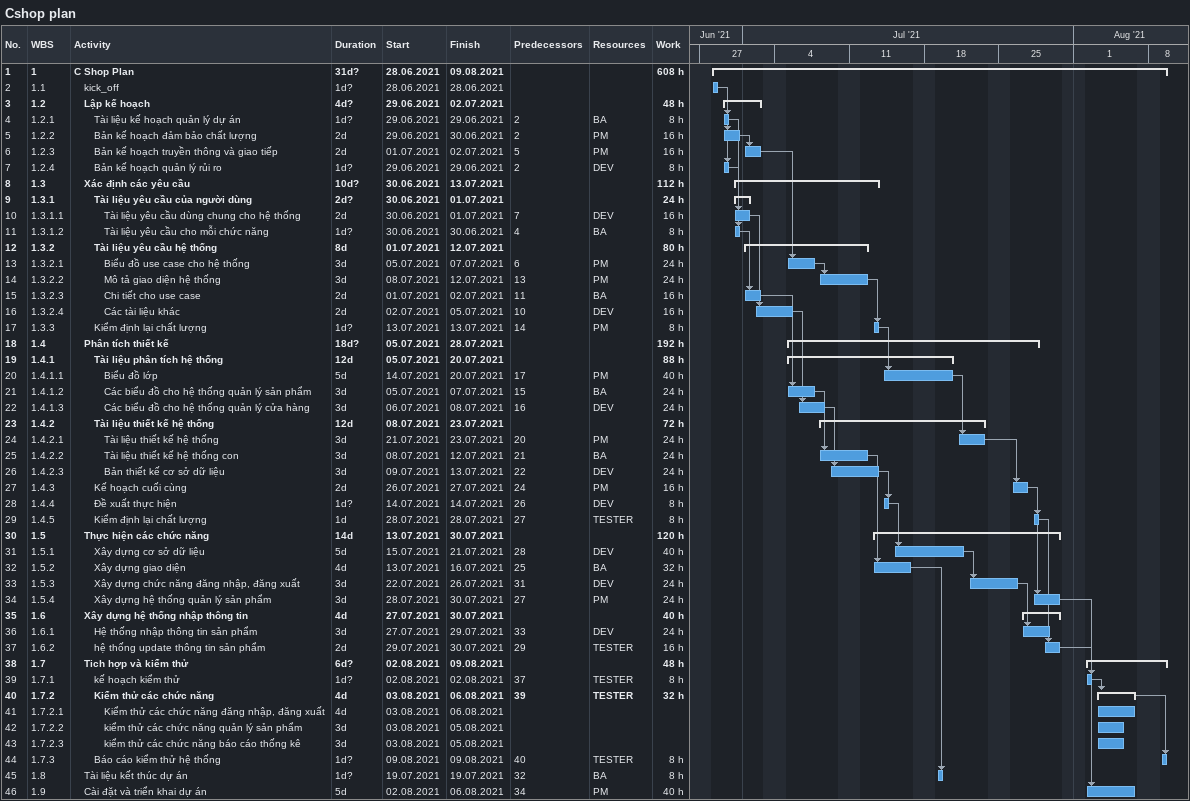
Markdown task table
Cshop plan

| ID | WBS | Task | Duration | Start | Finish | Predecessors | Resources | Work (h) |
|---|---|---|---|---|---|---|---|---|
| 1 | 1 | **C Shop Plan** | 31d? | 2021-06-28 | 2021-08-09 |  |  | 608 |
| 2 | 1.1 | kick_off | 1d? | 2021-06-28 | 2021-06-28 |  |  |  |
| 3 | 1.2 | **Lập kế hoạch** | 4d? | 2021-06-29 | 2021-07-02 |  |  | 48 |
| 4 | 1.2.1 | Tài liệu kế hoạch quản lý dự án | 1d? | 2021-06-29 | 2021-06-29 | 2 | BA | 8 |
| 5 | 1.2.2 | Bản kế hoạch đảm bảo chất lượng | 2d | 2021-06-29 | 2021-06-30 | 2 | PM | 16 |
| 6 | 1.2.3 | Bản kế hoạch truyền thông và giao tiếp | 2d | 2021-07-01 | 2021-07-02 | 5 | PM | 16 |
| 7 | 1.2.4 | Bản kế hoạch quản lý rủi ro | 1d? | 2021-06-29 | 2021-06-29 | 2 | DEV | 8 |
| 8 | 1.3 | **Xác định các yêu cầu** | 10d? | 2021-06-30 | 2021-07-13 |  |  | 112 |
| 9 | 1.3.1 | **Tài liệu yêu cầu của người dùng** | 2d? | 2021-06-30 | 2021-07-01 |  |  | 24 |
| 10 | 1.3.1.1 | Tài liệu yêu cầu dùng chung cho hệ thống | 2d | 2021-06-30 | 2021-07-01 | 7 | DEV | 16 |
| 11 | 1.3.1.2 | Tài liệu yêu cầu cho mỗi chức năng | 1d? | 2021-06-30 | 2021-06-30 | 4 | BA | 8 |
| 12 | 1.3.2 | **Tài liệu yêu cầu hệ thống** | 8d | 2021-07-01 | 2021-07-12 |  |  | 80 |
| 13 | 1.3.2.1 | Biểu đồ use case cho hệ thống | 3d | 2021-07-05 | 2021-07-07 | 6 | PM | 24 |
| 14 | 1.3.2.2 | Mô tả giao diện hệ thống | 3d | 2021-07-08 | 2021-07-12 | 13 | PM | 24 |
| 15 | 1.3.2.3 | Chi tiết cho use case | 2d | 2021-07-01 | 2021-07-02 | 11 | BA | 16 |
| 16 | 1.3.2.4 | Các tài liệu khác | 2d | 2021-07-02 | 2021-07-05 | 10 | DEV | 16 |
| 17 | 1.3.3 | Kiểm định lại chất lượng | 1d? | 2021-07-13 | 2021-07-13 | 14 | PM | 8 |
| 18 | 1.4 | **Phân tích thiết kế** | 18d? | 2021-07-05 | 2021-07-28 |  |  | 192 |
| 19 | 1.4.1 | **Tài liệu phân tích hệ thống** | 12d | 2021-07-05 | 2021-07-20 |  |  | 88 |
| 20 | 1.4.1.1 | Biểu đồ lớp | 5d | 2021-07-14 | 2021-07-20 | 17 | PM | 40 |
| 21 | 1.4.1.2 | Các biểu đồ cho hệ thống quản lý sản phẩm | 3d | 2021-07-05 | 2021-07-07 | 15 | BA | 24 |
| 22 | 1.4.1.3 | Các biểu đồ cho hệ thống quản lý cửa hàng | 3d | 2021-07-06 | 2021-07-08 | 16 | DEV | 24 |
| 23 | 1.4.2 | **Tài liệu thiết kế hệ thống** | 12d | 2021-07-08 | 2021-07-23 |  |  | 72 |
| 24 | 1.4.2.1 | Tài liệu thiết kế hệ thống | 3d | 2021-07-21 | 2021-07-23 | 20 | PM | 24 |
| 25 | 1.4.2.2 | Tài liệu thiết kế hệ thống con | 3d | 2021-07-08 | 2021-07-12 | 21 | BA | 24 |
| 26 | 1.4.2.3 | Bản thiết kế cơ sở dữ liệu | 3d | 2021-07-09 | 2021-07-13 | 22 | DEV | 24 |
| 27 | 1.4.3 | Kế hoạch cuối cùng | 2d | 2021-07-26 | 2021-07-27 | 24 | PM | 16 |
| 28 | 1.4.4 | Đề xuất thực hiện | 1d? | 2021-07-14 | 2021-07-14 | 26 | DEV | 8 |
| 29 | 1.4.5 | Kiểm định lại chất lượng | 1d | 2021-07-28 | 2021-07-28 | 27 | TESTER | 8 |
| 30 | 1.5 | **Thực hiện các chức năng** | 14d | 2021-07-13 | 2021-07-30 |  |  | 120 |
| 31 | 1.5.1 | Xây dựng cơ sở dữ liệu | 5d | 2021-07-15 | 2021-07-21 | 28 | DEV | 40 |
| 32 | 1.5.2 | Xây dựng giao diện | 4d | 2021-07-13 | 2021-07-16 | 25 | BA | 32 |
| 33 | 1.5.3 | Xây dựng chức năng đăng nhập, đăng xuất | 3d | 2021-07-22 | 2021-07-26 | 31 | DEV | 24 |
| 34 | 1.5.4 | Xây dựng hệ thống quản lý sản phẩm | 3d | 2021-07-28 | 2021-07-30 | 27 | PM | 24 |
| 35 | 1.6 | **Xây dựng hệ thống nhập thông tin** | 4d | 2021-07-27 | 2021-07-30 |  |  | 40 |
| 36 | 1.6.1 | Hệ thống nhập thông tin sản phẩm | 3d | 2021-07-27 | 2021-07-29 | 33 | DEV | 24 |
| 37 | 1.6.2 | hệ thống update thông tin sản phẩm | 2d | 2021-07-29 | 2021-07-30 | 29 | TESTER | 16 |
| 38 | 1.7 | **Tich hợp và kiểm thử** | 6d? | 2021-08-02 | 2021-08-09 |  |  | 48 |
| 39 | 1.7.1 | kế hoạch kiểm thử | 1d? | 2021-08-02 | 2021-08-02 | 37 | TESTER | 8 |
| 40 | 1.7.2 | **Kiểm thử các chức năng** | 4d | 2021-08-03 | 2021-08-06 | 39 | TESTER | 32 |
| 41 | 1.7.2.1 | Kiểm thử các chức năng đăng nhập, đăng xuất | 4d | 2021-08-03 | 2021-08-06 |  |  |  |
| 42 | 1.7.2.2 | kiểm thử các chức năng quản lý sản phẩm | 3d | 2021-08-03 | 2021-08-05 |  |  |  |
| 43 | 1.7.2.3 | kiểm thử các chức năng báo cáo thống kê | 3d | 2021-08-03 | 2021-08-05 |  |  |  |
| 44 | 1.7.3 | Báo cáo kiểm thử hệ thống | 1d? | 2021-08-09 | 2021-08-09 | 40 | TESTER | 8 |
| 45 | 1.8 | Tài liệu kết thúc dự án | 1d? | 2021-07-19 | 2021-07-19 | 32 | BA | 8 |
| 46 | 1.9 | Cài đặt và triển khai dự án | 5d | 2021-08-02 | 2021-08-06 | 34 | PM | 40 |
